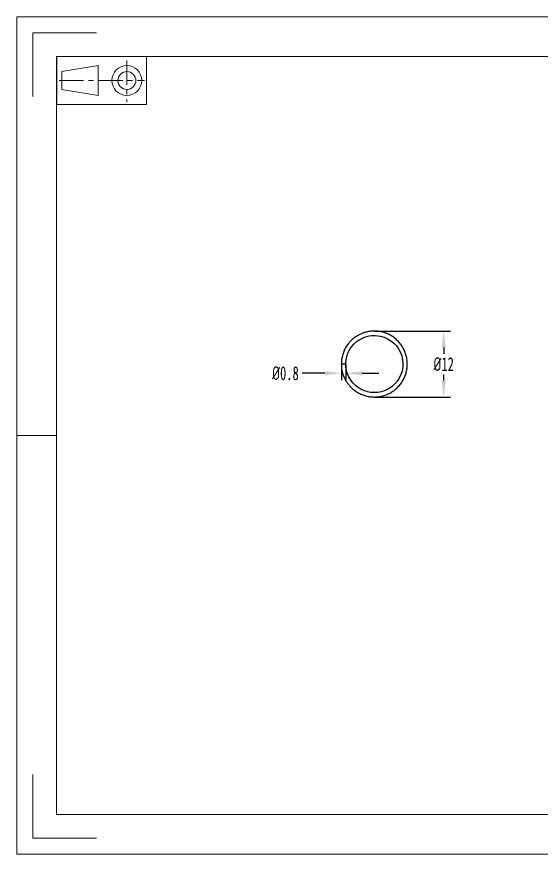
# Model space of a CAD drawing. Header units: millimetres. Extents: x 3731 to 3947, y -242 to -90.
# Drawn here: x 3731.2 to 3826.6, y -242.3 to -89.9 of the extents above; entities that cross this region are included whole.
import ezdxf

# ---------------------------------------------------------------- set-up
doc = ezdxf.new("R2010")
doc.units = ezdxf.units.MM
doc.header["$LTSCALE"] = 16.334999
doc.header["$PDSIZE"] = 0.1
for name, pattern in [('CENTER', [0.6, 0.375, -0.075, 0.075, -0.075]), ('CENTERX2', [20.32, 12.7, -2.54, 2.54, -2.54]), ('点画线', [18, 12, -2, 2, -2])]:
    doc.linetypes.add(name, pattern=pattern)
doc.layers.get('0').update_dxf_attribs({"lineweight": 18})
doc.layers.add('DEFAULT_1', color=7, linetype='CENTER', lineweight=18)
doc.layers.add('中心线层', color=1, linetype='点画线', lineweight=18)
doc.styles.get("Standard").update_dxf_attribs({"font": 'simfang.ttf', "width": 0.667})
doc.dimstyles.get("Standard").update_dxf_attribs({"dimtxt": 2.5, "dimasz": 3, "dimexe": 1.25, "dimexo": 0.125, "dimtad": 1, "dimdsep": 46, "dimtxsty": 'Standard', "dimblk": '_CAXARROW', "dimcen": 0.09, "dimdle": 6, "dimadec": 0, "dimazin": 0, "dimtfac": 1, "dimtofl": 0, "dimtmove": 0, "dimatfit": 3, "dimfxl": 1, "dimtolj": 1, "dimarcsym": 0})

# ---------------------------------------------------------------- blocks, each defined once
blk = doc.blocks.new('96_1')
at = {"color": 7, "linetype": 'Continuous'}
for p, q in [((-11.25, 6), (-11.25, -6)), ((11.25, -6), (11.25, 6)), ((-9.93, 2.25), (-0.82, 3.75)), ((-9.93, 0), (-9.93, 2.25)), ((-0.82, 0), (-0.82, 3.75)), ((-9.93, 0), (-9.93, -2.25)), ((-0.82, 0), (-0.82, -3.75)), ((-9.93, -2.25), (-0.82, -3.75)), ((-11.25, -6), (11.25, -6))]:
    blk.add_line(p, q, dxfattribs=at)
for radius in [3.75, 2.25]:
    blk.add_circle((6.34, 0), radius, dxfattribs=at)
at = {"layer": 'DEFAULT_1', "color": 1, "linetype": 'CENTER'}
for p, q in [((6.34, 5.05), (6.34, -5.36)), ((-10.64, 0), (10.74, 0))]:
    blk.add_line(p, q, dxfattribs=at)
blk = doc.blocks.new('_CAXARROW')
blk.add_hatch(color=0).paths.add_polyline_path([(0, 0), (-1, 0.125), (-1, -0.125)], flags=0)
blk = doc.blocks.new('*D51')
at = {"layer": 'Defpoints', "color": 0, "linetype": 'CENTERX2', "transparency": 16777216}
for p in [(3790.28, -153.11), (3791.08, -153.11), (3791.08, -154.79)]:
    blk.add_point(p, dxfattribs=at)
at = {"layer": '中心线层', "color": 0, "linetype": 'Continuous', "lineweight": -2, "transparency": 16777216}
for p, q in [((3790.28, -153.24), (3790.28, -156.04)), ((3791.08, -153.24), (3791.08, -156.04)), ((3787.28, -154.79), (3783.16, -154.79)), ((3794.08, -154.79), (3797.08, -154.79))]:
    blk.add_line(p, q, dxfattribs=at)
at = {"layer": '中心线层', "color": 0, "linetype": 'CENTERX2', "lineweight": -2, "transparency": 16777216, "xscale": 3, "yscale": 3, "zscale": 3}
blk.add_blockref('_CAXARROW', (3790.28, -154.79), dxfattribs=at)
at = {"layer": '中心线层', "color": 0, "linetype": 'CENTERX2', "lineweight": -2, "transparency": 16777216, "xscale": 3, "yscale": 3, "zscale": 3, "rotation": 180}
blk.add_blockref('_CAXARROW', (3791.08, -154.79), dxfattribs=at)
at = {"layer": '中心线层', "color": 0, "linetype": 'CENTERX2', "transparency": 16777216, "insert": (3780.11, -154.79), "char_height": 2.5, "attachment_point": 5}
blk.add_mtext('\\A1;{\\fISOCPEUR|b0|i0|c0|p34;%%C}0.8', dxfattribs=at)
blk = doc.blocks.new('*D52')
at = {"layer": 'Defpoints', "color": 0, "linetype": 'CENTERX2', "transparency": 16777216}
for p in [(3796.19, -147.11), (3796.19, -159.13), (3808.9, -159.13)]:
    blk.add_point(p, dxfattribs=at)
at = {"layer": '中心线层', "color": 0, "linetype": 'Continuous', "lineweight": -2, "transparency": 16777216}
for p, q in [((3796.32, -147.11), (3810.15, -147.11)), ((3808.9, -150.11), (3808.9, -151.24)), ((3808.9, -156.13), (3808.9, -154.99)), ((3796.32, -159.13), (3810.15, -159.13))]:
    blk.add_line(p, q, dxfattribs=at)
at = {"layer": '中心线层', "color": 0, "linetype": 'CENTERX2', "lineweight": -2, "transparency": 16777216, "xscale": 3, "yscale": 3, "zscale": 3}
for p, rotation in [((3808.9, -147.11), 90), ((3808.9, -159.13), 270)]:
    blk.add_blockref('_CAXARROW', p, dxfattribs=dict(at, rotation=rotation))
at = {"layer": '中心线层', "color": 0, "linetype": 'CENTERX2', "transparency": 16777216, "insert": (3808.9, -153.12), "char_height": 2.5, "attachment_point": 5}
blk.add_mtext('\\A1;{\\fISOCPEUR|b0|i0|c0|p34;%%C}12', dxfattribs=at)

msp = doc.modelspace()

# ---------------------------------------------------------------- linework, layer by layer
at = {"color": 7, "linetype": 'Continuous'}
for p, q in [((3731.2288, -242.33268), (3731.2288, -89.9032)), ((3731.2288, -89.9032), (3946.80764, -89.9032)), ((3734.13222, -104.42029), (3734.13222, -92.80662)), ((3734.13222, -92.80662), (3745.7459, -92.80662)), ((3738.48735, -235.07413), (3738.48735, -97.16175)), ((3738.48735, -97.16175), (3939.54909, -97.16175)), ((3731.2288, -166.11794), (3738.48735, -166.11794)), ((3734.13222, -239.42926), (3734.13222, -227.81559)), ((3738.48735, -235.07413), (3939.54909, -235.07413)), ((3734.13222, -239.42926), (3745.7459, -239.42926)), ((3731.2288, -242.33268), (3946.80764, -242.33268))]:
    msp.add_line(p, q, dxfattribs=at)
at = {"color": 7, "linetype": 'Continuous', "lineweight": 25}
for p, q in [((3790.67553, -153.11238), (3790.27553, -153.11238)), ((3791.07553, -153.11238), (3790.67553, -153.11238)), ((3801.47553, -153.11238), (3801.46392, -153.27124)), ((3802.27291, -153.15837), (3802.27553, -153.11238))]:
    msp.add_line(p, q, dxfattribs=at)
at = {"color": 2, "linetype": 'Continuous'}
for p, q in [((3808.89525, -235.07413), (3826.31576, -235.07413)), ((3826.31576, -235.07413), (3837.92944, -235.07413))]:
    msp.add_line(p, q, dxfattribs=at)
at = {"color": 7, "linetype": 'Continuous', "lineweight": 25, "flags": 128}
msp.add_lwpolyline([(3791.08985, -153.36265), (3791.07685, -152.95439), (3791.1277, -152.33904), (3791.25819, -151.7287), (3791.4691, -151.12691), (3791.75206, -150.54167), (3792.10979, -149.99512), (3792.53252, -149.50267), (3792.99739, -149.07569), (3793.32195, -148.83198), (3793.64876, -148.6245), (3793.97815, -148.44725), (3794.21405, -148.33823), (3794.51578, -148.21924), (3794.93566, -148.08857), (3795.36653, -147.99256), (3795.77303, -147.93731), (3796.39543, -147.91495), (3796.94083, -147.95617), (3797.40754, -148.03759), (3798.06219, -148.22899), (3798.68879, -148.50718), (3799.2765, -148.86719), (3799.81463, -149.30339), (3800.29094, -149.80838), (3800.69467, -150.37306), (3801.01978, -150.98648), (3801.26121, -151.63738), (3801.41395, -152.31454), (3801.47383, -153.00613), (3801.44105, -153.69959), (3801.31716, -154.38269), (3801.10373, -155.04323), (3800.80308, -155.66893), (3800.42158, -156.24893), (3799.96692, -156.7736), (3799.44682, -157.23333), (3798.86944, -157.61873), (3798.24569, -157.92345), (3797.58714, -158.14326), (3796.91105, -158.27327), (3796.24783, -158.31202), (3795.61055, -158.26863), (3795.00804, -158.15436), (3794.7215, -158.0738), (3794.41089, -157.96605), (3794.05872, -157.81611), (3793.67182, -157.61342), (3793.25944, -157.34743), (3792.83318, -157.00825), (3792.40793, -156.58681), (3792.00253, -156.07544), (3791.64041, -155.4688), (3791.34708, -154.76725), (3791.20261, -154.24982), (3791.10896, -153.69654), (3791.07553, -153.11238), (3791.07553, -153.11238)], dxfattribs=at)
at = {"color": 7, "linetype": 'Continuous', "lineweight": 25}
msp.add_open_spline([(3790.27553, -153.11238), (3790.281, -153.30511), (3790.29172, -153.68242), (3790.37427, -154.23102), (3790.51466, -154.82528), (3790.73346, -155.44619), (3791.04015, -156.06892), (3791.38544, -156.60655), (3791.74954, -157.06274), (3792.11567, -157.44383), (3792.47055, -157.75701), (3792.8075, -158.01296), (3793.13422, -158.22867), (3793.46333, -158.41715), (3793.92141, -158.64148), (3794.52646, -158.86802), (3795.28911, -159.0466), (3796.07704, -159.12617), (3796.87341, -159.10057), (3797.6601, -158.96744), (3798.42243, -158.73226), (3799.14756, -158.3996), (3799.8225, -157.97404), (3800.43363, -157.46107), (3800.97188, -156.87222), (3801.42869, -156.21816), (3801.7955, -155.50959), (3802.06307, -154.75789), (3802.22899, -153.97753), (3802.29166, -153.18222), (3802.24943, -152.38547), (3802.09993, -151.60169), (3801.84783, -150.84476), (3801.49919, -150.12739), (3801.06004, -149.46244), (3800.53643, -148.86369), (3799.93958, -148.34109), (3799.2799, -147.90018), (3798.64079, -147.58466), (3798.04126, -147.36891), (3797.49178, -147.22827), (3796.99398, -147.15053), (3796.5591, -147.11689), (3796.1938, -147.11045), (3795.82247, -147.12644), (3795.43732, -147.16726), (3795.04349, -147.23498), (3794.64107, -147.33588), (3794.26835, -147.45367), (3793.94156, -147.58146), (3793.67066, -147.70515), (3793.4326, -147.8258), (3793.08297, -148.02508), (3792.64044, -148.32163), (3792.12767, -148.76033), (3791.6576, -149.25978), (3791.22283, -149.83475), (3790.85978, -150.4967), (3790.5626, -151.213), (3790.35993, -151.97115), (3790.26912, -152.68719), (3790.28129, -153.14142), (3790.28653, -153.33674)], degree=3, knots=[0, 0, 0, 0, 0.015213841, 0.029784645, 0.043713686, 0.063393779, 0.081625943, 0.09841287, 0.113752542, 0.127646743, 0.140093898, 0.151092712, 0.161035125, 0.170991081, 0.181021434, 0.201291421, 0.221858615, 0.242711457, 0.263651197, 0.284590357, 0.305532024, 0.326473007, 0.347412554, 0.36835181, 0.389293171, 0.410234522, 0.43117378, 0.452113331, 0.473054313, 0.493995979, 0.514935142, 0.535874881, 0.556815448, 0.577757345, 0.598683288, 0.619558611, 0.640380756, 0.661151307, 0.682046455, 0.696493679, 0.711400861, 0.726770015, 0.736215919, 0.745827842, 0.755605266, 0.765548084, 0.776394977, 0.787133122, 0.798286857, 0.807240852, 0.814831138, 0.821812503, 0.828329257, 0.846650903, 0.863871197, 0.881718739, 0.901046416, 0.921094344, 0.941876866, 0.963080384, 0.984124805, 1, 1, 1, 1], dxfattribs=at)

# ---------------------------------------------------------------- block references
at = {"color": 2, "linetype": 'Continuous', "xscale": 0.7258546726392568, "yscale": 0.7258546726392568, "zscale": 0.7258546726392568}
msp.add_blockref('96_1', (3746.66046, -101.50562), dxfattribs=at)

# ---------------------------------------------------------------- dimensions: what is measured, and where the dimension line sits
at = {"layer": '中心线层', "color": 3, "linetype": 'CENTERX2'}
dim = msp.add_linear_dim(base=(3808.90022, -159.12617), p1=(3796.1938, -147.11045), p2=(3796.1938, -159.12617), angle=90, text='{\\fISOCPEUR|b0|i0|c0|p34;%%C}12', dimstyle='Standard', override={"dimtad": 0, "dimtih": 1, "dimtoh": 1, "dimdec": 4, "dimzin": 0, "dimtdec": 4, "dimtzin": 0, "dimarcsym": 1}, dxfattribs=at)
dim.commit()
dim.dimension.update_dxf_attribs({"geometry": '*D52', "text_midpoint": (3808.90022, -153.11831)})
dim = msp.add_linear_dim(base=(3791.07553, -154.78991), p1=(3790.27553, -153.11238), p2=(3791.07553, -153.11238), text='{\\fISOCPEUR|b0|i0|c0|p34;%%C}0.8', dimstyle='Standard', override={"dimtad": 0, "dimtih": 1, "dimtoh": 1, "dimdec": 4, "dimzin": 0, "dimtdec": 4, "dimtzin": 0, "dimarcsym": 1}, dxfattribs=at)
dim.commit()
dim.dimension.update_dxf_attribs({"geometry": '*D51', "text_midpoint": (3780.11066, -154.78991), "dimtype": 160})

doc.saveas('drawing.dxf')
